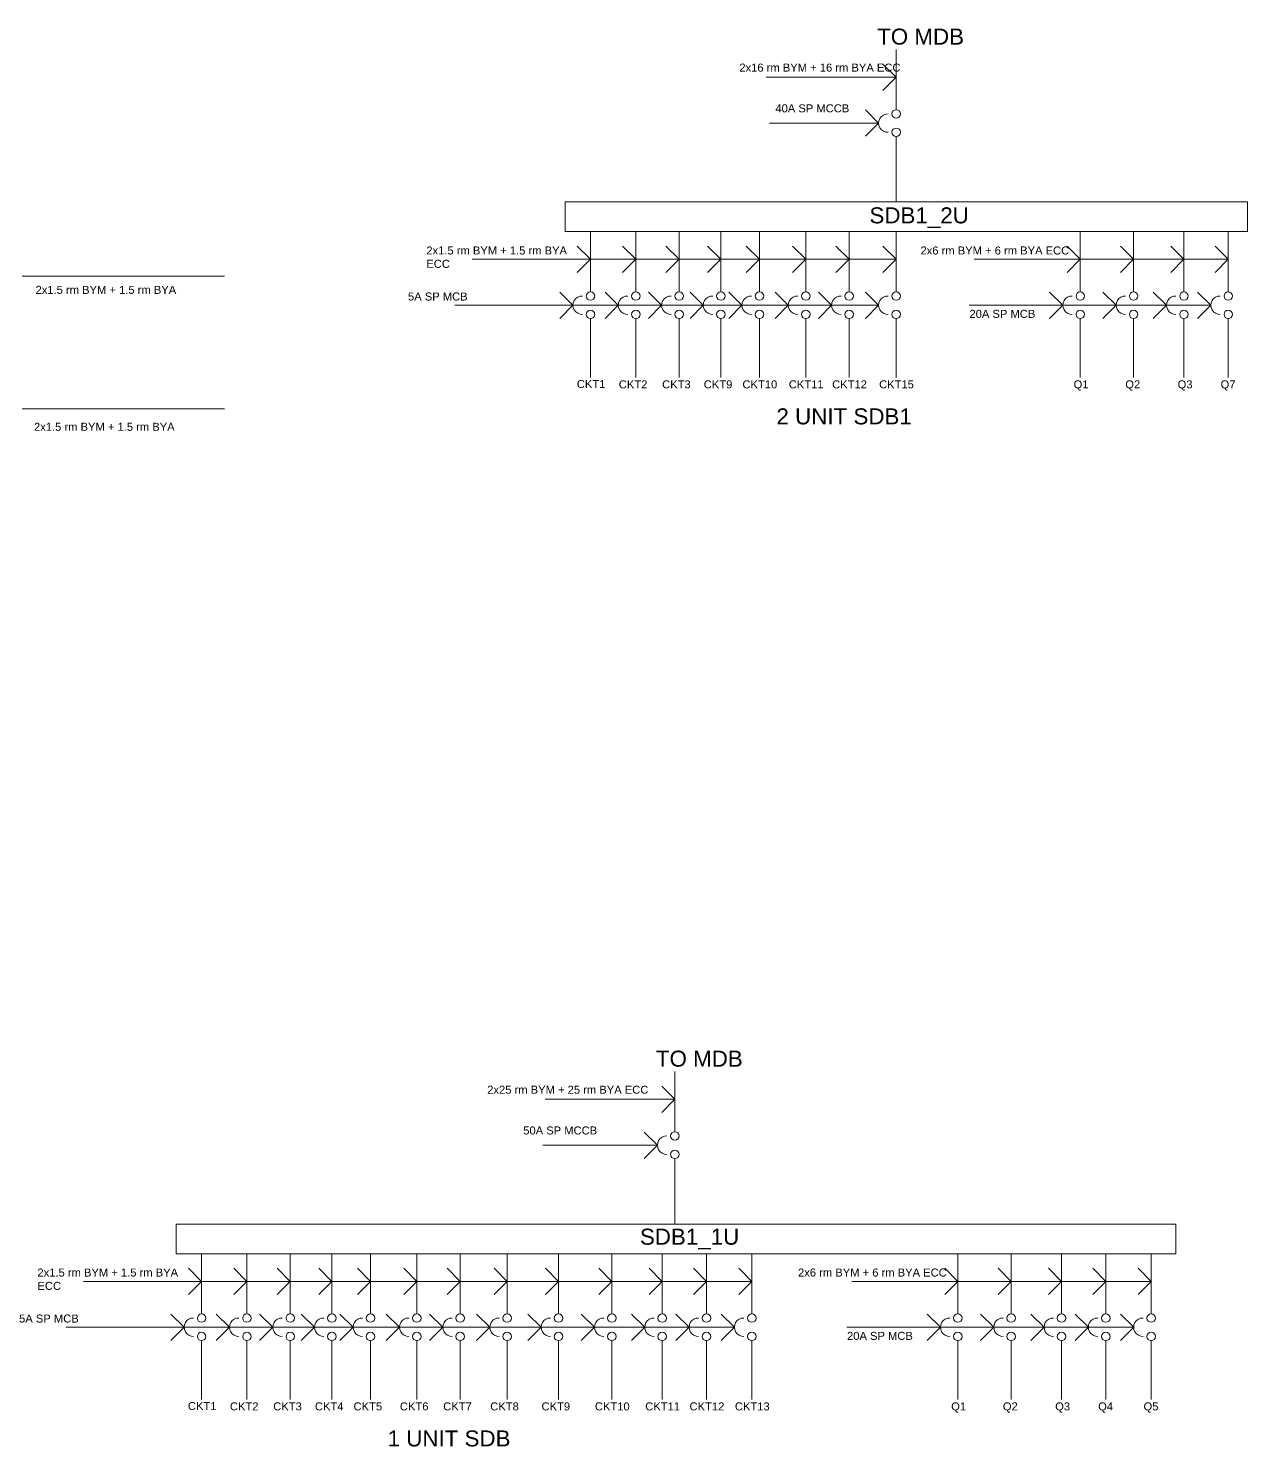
# Model space of a CAD drawing. Header units: inches. Extents: x 1065 to 31087, y 140 to 10961.
# Drawn here: x 5954 to 7783, y 3094 to 5221 of the extents above; entities that cross this region are included whole.
import ezdxf

# ---------------------------------------------------------------- set-up
doc = ezdxf.new("R2010")
doc.units = ezdxf.units.IN
doc.header["$MEASUREMENT"] = 0
doc.layers.add('6.Circuits', color=255, linetype='Continuous', lineweight=15)
doc.styles.add('Text 1', font='arial.ttf', dxfattribs={"height": 6})

msp = doc.modelspace()

# ---------------------------------------------------------------- linework, layer by layer
at = {"layer": '6.Circuits'}
for p, q in [((7255.38803, 5106.19249), (7255.38803, 5189.19249)), ((7255.38803, 5147.69249), (7060.64756, 5147.69249)), ((7255.38803, 5147.69249), (7235.64279, 5167.43772)), ((7255.38803, 5147.69249), (7235.64279, 5127.94725)), ((7255.38803, 5099.05645), (7255.38803, 5106.19249)), ((7229.1285, 5078.94249), (7209.38327, 5098.68772)), ((7229.1285, 5078.94249), (7065.40842, 5078.94249)), ((7229.1285, 5078.94249), (7209.38327, 5059.19725)), ((7255.38803, 5058.82853), (7255.38803, 5053.69249)), ((7255.38803, 5053.69249), (7255.38803, 4960.69249)), ((6796.88803, 4833.19249), (6796.88803, 4916.19249)), ((6864.88803, 4833.19249), (6864.88803, 4916.19249)), ((6929.88803, 4833.19249), (6929.88803, 4916.19249)), ((6992.38803, 4833.19249), (6992.38803, 4916.19249)), ((7050.38803, 4833.19249), (7050.38803, 4916.19249)), ((7119.88803, 4833.19249), (7119.88803, 4916.19249)), ((7184.88803, 4833.19249), (7184.88803, 4916.19249)), ((7255.38803, 4833.19249), (7255.38803, 4916.19249)), ((7531.69162, 4833.19249), (7531.69162, 4916.19249)), ((7531.69162, 4833.19249), (7531.69162, 4916.19249)), ((7611.69162, 4833.19249), (7611.69162, 4916.19249)), ((7611.69162, 4833.19249), (7611.69162, 4916.19249)), ((7687.19162, 4833.19249), (7687.19162, 4916.19249)), ((7687.19162, 4833.19249), (7687.19162, 4916.19249)), ((7753.69162, 4833.19249), (7753.69162, 4916.19249)), ((7753.69162, 4833.19249), (7753.69162, 4916.19249)), ((6796.88803, 4874.69249), (6777.14279, 4894.43772)), ((6864.88803, 4874.69249), (6845.14279, 4894.43772)), ((6929.88803, 4874.69249), (6910.14279, 4894.43772)), ((6992.38803, 4874.69249), (6972.64279, 4894.43772)), ((7050.38803, 4874.69249), (7030.64279, 4894.43772)), ((7119.88803, 4874.69249), (7100.14279, 4894.43772)), ((7184.88803, 4874.69249), (7165.14279, 4894.43772)), ((7255.38803, 4874.69249), (7235.64279, 4894.43772)), ((7531.69162, 4874.69249), (7511.94638, 4894.43772)), ((7531.69162, 4874.69249), (7511.94638, 4894.43772)), ((7611.69162, 4874.69249), (7591.94638, 4894.43772)), ((7611.69162, 4874.69249), (7591.94638, 4894.43772)), ((7687.19162, 4874.69249), (7667.44638, 4894.43772)), ((7687.19162, 4874.69249), (7667.44638, 4894.43772)), ((7753.69162, 4874.69249), (7733.94638, 4894.43772)), ((7753.69162, 4874.69249), (7733.94638, 4894.43772)), ((6796.88803, 4874.69249), (6619.64756, 4874.69249)), ((6796.88803, 4874.69249), (6777.14279, 4854.94725)), ((7255.38803, 4874.69249), (6796.88803, 4874.69249)), ((6864.88803, 4874.69249), (6845.14279, 4854.94725)), ((6929.88803, 4874.69249), (6910.14279, 4854.94725)), ((6992.38803, 4874.69249), (6972.64279, 4854.94725)), ((7050.38803, 4874.69249), (7030.64279, 4854.94725)), ((7119.88803, 4874.69249), (7100.14279, 4854.94725)), ((7184.88803, 4874.69249), (7165.14279, 4854.94725)), ((7255.38803, 4874.69249), (7235.64279, 4854.94725)), ((7753.69162, 4874.69249), (7372.69162, 4874.69249)), ((7531.69162, 4874.69249), (7511.94638, 4854.94725)), ((7531.69162, 4874.69249), (7511.94638, 4854.94725)), ((7611.69162, 4874.69249), (7591.94638, 4854.94725)), ((7611.69162, 4874.69249), (7591.94638, 4854.94725)), ((7687.19162, 4874.69249), (7667.44638, 4854.94725)), ((7687.19162, 4874.69249), (7667.44638, 4854.94725)), ((7753.69162, 4874.69249), (7733.94638, 4854.94725)), ((7753.69162, 4874.69249), (7733.94638, 4854.94725)), ((4752.90199, 4849.31789), (6248.11671, 4849.31789)), ((6796.88803, 4826.05645), (6796.88803, 4833.19249)), ((6864.88803, 4826.05645), (6864.88803, 4833.19249)), ((6929.88803, 4826.05645), (6929.88803, 4833.19249)), ((6992.38803, 4826.05645), (6992.38803, 4833.19249)), ((7050.38803, 4826.05645), (7050.38803, 4833.19249)), ((7119.88803, 4826.05645), (7119.88803, 4833.19249)), ((7184.88803, 4826.05645), (7184.88803, 4833.19249)), ((7255.38803, 4826.05645), (7255.38803, 4833.19249)), ((7531.69162, 4826.05645), (7531.69162, 4833.19249)), ((7531.69162, 4826.05645), (7531.69162, 4833.19249)), ((7611.69162, 4826.05645), (7611.69162, 4833.19249)), ((7611.69162, 4826.05645), (7611.69162, 4833.19249)), ((7687.19162, 4826.05645), (7687.19162, 4833.19249)), ((7687.19162, 4826.05645), (7687.19162, 4833.19249)), ((7753.69162, 4826.05645), (7753.69162, 4833.19249)), ((7753.69162, 4826.05645), (7753.69162, 4833.19249)), ((6770.6285, 4805.94249), (6750.88327, 4825.68772)), ((6838.6285, 4805.94249), (6818.88327, 4825.68772)), ((6903.6285, 4805.94249), (6883.88327, 4825.68772)), ((6966.1285, 4805.94249), (6946.38327, 4825.68772)), ((7024.1285, 4805.94249), (7004.38327, 4825.68772)), ((7093.6285, 4805.94249), (7073.88327, 4825.68772)), ((7158.6285, 4805.94249), (7138.88327, 4825.68772)), ((7229.1285, 4805.94249), (7209.38327, 4825.68772)), ((7505.43209, 4805.94249), (7485.68686, 4825.68772)), ((7585.43209, 4805.94249), (7565.68686, 4825.68772)), ((7660.93209, 4805.94249), (7641.18686, 4825.68772)), ((7727.43209, 4805.94249), (7707.68686, 4825.68772)), ((6770.6285, 4805.94249), (6593.38803, 4805.94249)), ((6770.6285, 4805.94249), (6750.88327, 4786.19725)), ((7229.1285, 4805.94249), (6770.6285, 4805.94249)), ((6796.88803, 4785.82853), (6796.88803, 4780.69249)), ((6838.6285, 4805.94249), (6818.88327, 4786.19725)), ((6864.88803, 4785.82853), (6864.88803, 4780.69249)), ((6903.6285, 4805.94249), (6883.88327, 4786.19725)), ((6929.88803, 4785.82853), (6929.88803, 4780.69249)), ((6966.1285, 4805.94249), (6946.38327, 4786.19725)), ((6992.38803, 4785.82853), (6992.38803, 4780.69249)), ((7024.1285, 4805.94249), (7004.38327, 4786.19725)), ((7050.38803, 4785.82853), (7050.38803, 4780.69249)), ((7093.6285, 4805.94249), (7073.88327, 4786.19725)), ((7119.88803, 4785.82853), (7119.88803, 4780.69249)), ((7158.6285, 4805.94249), (7138.88327, 4786.19725)), ((7184.88803, 4785.82853), (7184.88803, 4780.69249)), ((7229.1285, 4805.94249), (7209.38327, 4786.19725)), ((7255.38803, 4785.82853), (7255.38803, 4780.69249)), ((7727.43209, 4805.94249), (7365.19162, 4805.94249)), ((7505.43209, 4805.94249), (7485.68686, 4786.19725)), ((7531.69162, 4785.82853), (7531.69162, 4780.69249)), ((7531.69162, 4785.82853), (7531.69162, 4780.69249)), ((7585.43209, 4805.94249), (7565.68686, 4786.19725)), ((7611.69162, 4785.82853), (7611.69162, 4780.69249)), ((7611.69162, 4785.82853), (7611.69162, 4780.69249)), ((7660.93209, 4805.94249), (7641.18686, 4786.19725)), ((7687.19162, 4785.82853), (7687.19162, 4780.69249)), ((7687.19162, 4785.82853), (7687.19162, 4780.69249)), ((7727.43209, 4805.94249), (7707.68686, 4786.19725)), ((7753.69162, 4785.82853), (7753.69162, 4780.69249)), ((7753.69162, 4785.82853), (7753.69162, 4780.69249)), ((6796.88803, 4697.69249), (6796.88803, 4780.69249)), ((6864.88803, 4697.69249), (6864.88803, 4780.69249)), ((6929.88803, 4697.69249), (6929.88803, 4780.69249)), ((6992.38803, 4697.69249), (6992.38803, 4780.69249)), ((7050.38803, 4697.69249), (7050.38803, 4780.69249)), ((7119.88803, 4697.69249), (7119.88803, 4780.69249)), ((7184.88803, 4697.69249), (7184.88803, 4780.69249)), ((7255.38803, 4697.69249), (7255.38803, 4780.69249)), ((7531.69162, 4697.69249), (7531.69162, 4780.69249)), ((7531.69162, 4697.69249), (7531.69162, 4780.69249)), ((7611.69162, 4697.69249), (7611.69162, 4780.69249)), ((7611.69162, 4697.69249), (7611.69162, 4780.69249)), ((7687.19162, 4697.69249), (7687.19162, 4780.69249)), ((7687.19162, 4697.69249), (7687.19162, 4780.69249)), ((7753.69162, 4697.69249), (7753.69162, 4780.69249)), ((7753.69162, 4697.69249), (7753.69162, 4780.69249)), ((4703.03754, 4650.31789), (6248.11671, 4650.31789)), ((6923.5, 3573.5), (6923.5, 3656.5)), ((6923.5, 3615), (6903.75476, 3634.74524)), ((6923.5, 3615), (6728.75953, 3615)), ((6923.5, 3615), (6903.75476, 3595.25476)), ((6923.5, 3566.36396), (6923.5, 3573.5)), ((6897.24047, 3546.25), (6877.49524, 3565.99524)), ((6897.24047, 3546.25), (6725.1898, 3546.25)), ((6897.24047, 3546.25), (6877.49524, 3526.50476)), ((6923.5, 3526.13604), (6923.5, 3521)), ((6923.5, 3521), (6923.5, 3428)), ((6213.5, 3300.5), (6213.5, 3383.5)), ((6281.5, 3300.5), (6281.5, 3383.5)), ((6346.5, 3300.5), (6346.5, 3383.5)), ((6409, 3300.5), (6409, 3383.5)), ((6467, 3300.5), (6467, 3383.5)), ((6536.5, 3300.5), (6536.5, 3383.5)), ((6601.5, 3300.5), (6601.5, 3383.5)), ((6672, 3300.5), (6672, 3383.5)), ((6749, 3300.5), (6749, 3383.5)), ((6829, 3300.5), (6829, 3383.5)), ((6904.5, 3300.5), (6904.5, 3383.5)), ((6971, 3300.5), (6971, 3383.5)), ((7039, 3300.5), (7039, 3383.5)), ((7348, 3300.5), (7348, 3383.5)), ((7348, 3300.5), (7348, 3383.5)), ((7428, 3300.5), (7428, 3383.5)), ((7428, 3300.5), (7428, 3383.5)), ((7503.5, 3300.5), (7503.5, 3383.5)), ((7503.5, 3300.5), (7503.5, 3383.5)), ((7570, 3300.5), (7570, 3383.5)), ((7570, 3300.5), (7570, 3383.5)), ((7638, 3300.5), (7638, 3383.5)), ((7638, 3300.5), (7638, 3383.5)), ((6213.5, 3342), (6193.75476, 3361.74524)), ((6281.5, 3342), (6261.75476, 3361.74524)), ((6346.5, 3342), (6326.75476, 3361.74524)), ((6409, 3342), (6389.25476, 3361.74524)), ((6467, 3342), (6447.25476, 3361.74524)), ((6536.5, 3342), (6516.75476, 3361.74524)), ((6601.5, 3342), (6581.75476, 3361.74524)), ((6672, 3342), (6652.25476, 3361.74524)), ((6749, 3342), (6729.25476, 3361.74524)), ((6829, 3342), (6809.25476, 3361.74524)), ((6904.5, 3342), (6884.75476, 3361.74524)), ((6971, 3342), (6951.25476, 3361.74524)), ((7039, 3342), (7019.25476, 3361.74524)), ((7348, 3342), (7328.25476, 3361.74524)), ((7348, 3342), (7328.25476, 3361.74524)), ((7428, 3342), (7408.25476, 3361.74524)), ((7428, 3342), (7408.25476, 3361.74524)), ((7503.5, 3342), (7483.75476, 3361.74524)), ((7503.5, 3342), (7483.75476, 3361.74524)), ((7570, 3342), (7550.25476, 3361.74524)), ((7570, 3342), (7550.25476, 3361.74524)), ((7638, 3342), (7618.25476, 3361.74524)), ((7638, 3342), (7618.25476, 3361.74524)), ((6213.5, 3342), (6036.25953, 3342)), ((6213.5, 3342), (6193.75476, 3322.25476)), ((7039, 3342), (6213.5, 3342)), ((6281.5, 3342), (6261.75476, 3322.25476)), ((6346.5, 3342), (6326.75476, 3322.25476)), ((6409, 3342), (6389.25476, 3322.25476)), ((6467, 3342), (6447.25476, 3322.25476)), ((6536.5, 3342), (6516.75476, 3322.25476)), ((6601.5, 3342), (6581.75476, 3322.25476)), ((6672, 3342), (6652.25476, 3322.25476)), ((6749, 3342), (6729.25476, 3322.25476)), ((6829, 3342), (6809.25476, 3322.25476)), ((6904.5, 3342), (6884.75476, 3322.25476)), ((6971, 3342), (6951.25476, 3322.25476)), ((7039, 3342), (7019.25476, 3322.25476)), ((7638, 3342), (7189, 3342)), ((7348, 3342), (7328.25476, 3322.25476)), ((7348, 3342), (7328.25476, 3322.25476)), ((7428, 3342), (7408.25476, 3322.25476)), ((7428, 3342), (7408.25476, 3322.25476)), ((7503.5, 3342), (7483.75476, 3322.25476)), ((7503.5, 3342), (7483.75476, 3322.25476)), ((7570, 3342), (7550.25476, 3322.25476)), ((7570, 3342), (7550.25476, 3322.25476)), ((7638, 3342), (7618.25476, 3322.25476)), ((7638, 3342), (7618.25476, 3322.25476)), ((6213.5, 3293.36396), (6213.5, 3300.5)), ((6281.5, 3293.36396), (6281.5, 3300.5)), ((6346.5, 3293.36396), (6346.5, 3300.5)), ((6409, 3293.36396), (6409, 3300.5)), ((6467, 3293.36396), (6467, 3300.5)), ((6536.5, 3293.36396), (6536.5, 3300.5)), ((6601.5, 3293.36396), (6601.5, 3300.5)), ((6672, 3293.36396), (6672, 3300.5)), ((6749, 3293.36396), (6749, 3300.5)), ((6829, 3293.36396), (6829, 3300.5)), ((6904.5, 3293.36396), (6904.5, 3300.5)), ((6971, 3293.36396), (6971, 3300.5)), ((7039, 3293.36396), (7039, 3300.5)), ((7348, 3293.36396), (7348, 3300.5)), ((7348, 3293.36396), (7348, 3300.5)), ((7428, 3293.36396), (7428, 3300.5)), ((7428, 3293.36396), (7428, 3300.5)), ((7503.5, 3293.36396), (7503.5, 3300.5)), ((7503.5, 3293.36396), (7503.5, 3300.5)), ((7570, 3293.36396), (7570, 3300.5)), ((7570, 3293.36396), (7570, 3300.5)), ((7638, 3293.36396), (7638, 3300.5)), ((7638, 3293.36396), (7638, 3300.5)), ((6187.24047, 3273.25), (6167.49524, 3292.99524)), ((6255.24047, 3273.25), (6235.49524, 3292.99524)), ((6320.24047, 3273.25), (6300.49524, 3292.99524)), ((6382.74047, 3273.25), (6362.99524, 3292.99524)), ((6440.74047, 3273.25), (6420.99524, 3292.99524)), ((6510.24047, 3273.25), (6490.49524, 3292.99524)), ((6575.24047, 3273.25), (6555.49524, 3292.99524)), ((6645.74047, 3273.25), (6625.99524, 3292.99524)), ((6722.74047, 3273.25), (6702.99524, 3292.99524)), ((6802.74047, 3273.25), (6782.99524, 3292.99524)), ((6878.24047, 3273.25), (6858.49524, 3292.99524)), ((6944.74047, 3273.25), (6924.99524, 3292.99524)), ((7012.74047, 3273.25), (6992.99524, 3292.99524)), ((7321.74047, 3273.25), (7301.99524, 3292.99524)), ((7401.74047, 3273.25), (7381.99524, 3292.99524)), ((7477.24047, 3273.25), (7457.49524, 3292.99524)), ((7543.74047, 3273.25), (7523.99524, 3292.99524)), ((7611.74047, 3273.25), (7591.99524, 3292.99524)), ((6187.24047, 3273.25), (6010, 3273.25)), ((6187.24047, 3273.25), (6167.49524, 3253.50476)), ((7012.74047, 3273.25), (6187.24047, 3273.25)), ((6255.24047, 3273.25), (6235.49524, 3253.50476)), ((6320.24047, 3273.25), (6300.49524, 3253.50476)), ((6382.74047, 3273.25), (6362.99524, 3253.50476)), ((6440.74047, 3273.25), (6420.99524, 3253.50476)), ((6510.24047, 3273.25), (6490.49524, 3253.50476)), ((6575.24047, 3273.25), (6555.49524, 3253.50476)), ((6645.74047, 3273.25), (6625.99524, 3253.50476)), ((6722.74047, 3273.25), (6702.99524, 3253.50476)), ((6802.74047, 3273.25), (6782.99524, 3253.50476)), ((6878.24047, 3273.25), (6858.49524, 3253.50476)), ((6944.74047, 3273.25), (6924.99524, 3253.50476)), ((7012.74047, 3273.25), (6992.99524, 3253.50476)), ((7611.74047, 3273.25), (7181.5, 3273.25)), ((7321.74047, 3273.25), (7301.99524, 3253.50476)), ((7401.74047, 3273.25), (7381.99524, 3253.50476)), ((7477.24047, 3273.25), (7457.49524, 3253.50476)), ((7543.74047, 3273.25), (7523.99524, 3253.50476)), ((7611.74047, 3273.25), (7591.99524, 3253.50476)), ((6213.5, 3253.13604), (6213.5, 3248)), ((6213.5, 3165), (6213.5, 3248)), ((6281.5, 3253.13604), (6281.5, 3248)), ((6281.5, 3165), (6281.5, 3248)), ((6346.5, 3253.13604), (6346.5, 3248)), ((6346.5, 3165), (6346.5, 3248)), ((6409, 3253.13604), (6409, 3248)), ((6409, 3165), (6409, 3248)), ((6467, 3253.13604), (6467, 3248)), ((6467, 3165), (6467, 3248)), ((6536.5, 3253.13604), (6536.5, 3248)), ((6536.5, 3165), (6536.5, 3248)), ((6601.5, 3253.13604), (6601.5, 3248)), ((6601.5, 3165), (6601.5, 3248)), ((6672, 3253.13604), (6672, 3248)), ((6672, 3165), (6672, 3248)), ((6749, 3253.13604), (6749, 3248)), ((6749, 3165), (6749, 3248)), ((6829, 3253.13604), (6829, 3248)), ((6829, 3165), (6829, 3248)), ((6904.5, 3253.13604), (6904.5, 3248)), ((6904.5, 3165), (6904.5, 3248)), ((6971, 3253.13604), (6971, 3248)), ((6971, 3165), (6971, 3248)), ((7039, 3253.13604), (7039, 3248)), ((7039, 3165), (7039, 3248)), ((7348, 3253.13604), (7348, 3248)), ((7348, 3253.13604), (7348, 3248)), ((7348, 3165), (7348, 3248)), ((7348, 3165), (7348, 3248)), ((7428, 3253.13604), (7428, 3248)), ((7428, 3253.13604), (7428, 3248)), ((7428, 3165), (7428, 3248)), ((7428, 3165), (7428, 3248)), ((7503.5, 3253.13604), (7503.5, 3248)), ((7503.5, 3253.13604), (7503.5, 3248)), ((7503.5, 3165), (7503.5, 3248)), ((7503.5, 3165), (7503.5, 3248)), ((7570, 3253.13604), (7570, 3248)), ((7570, 3253.13604), (7570, 3248)), ((7570, 3165), (7570, 3248)), ((7570, 3165), (7570, 3248)), ((7638, 3253.13604), (7638, 3248)), ((7638, 3253.13604), (7638, 3248)), ((7638, 3165), (7638, 3248)), ((7638, 3165), (7638, 3248))]:
    msp.add_line(p, q, dxfattribs=at)
for points in [[(6758.88803, 4960.69249), (7782.70719, 4960.69249), (7782.70719, 4916.19249), (6758.88803, 4916.19249)], [(6175.5, 3428), (7675, 3428), (7675, 3383.5), (6175.5, 3383.5)]]:
    msp.add_lwpolyline(points, close=True, dxfattribs=at)
for centre in [(7255.38803, 5092.69249), (7255.38803, 5065.19249), (6796.88803, 4819.69249), (6864.88803, 4819.69249), (6929.88803, 4819.69249), (6992.38803, 4819.69249), (7050.38803, 4819.69249), (7119.88803, 4819.69249), (7184.88803, 4819.69249), (7255.38803, 4819.69249), (7531.69162, 4819.69249), (7531.69162, 4819.69249), (7611.69162, 4819.69249), (7611.69162, 4819.69249), (7687.19162, 4819.69249), (7687.19162, 4819.69249), (7753.69162, 4819.69249), (7753.69162, 4819.69249), (6796.88803, 4792.19249), (6864.88803, 4792.19249), (6929.88803, 4792.19249), (6992.38803, 4792.19249), (7050.38803, 4792.19249), (7119.88803, 4792.19249), (7184.88803, 4792.19249), (7255.38803, 4792.19249), (7531.69162, 4792.19249), (7531.69162, 4792.19249), (7611.69162, 4792.19249), (7611.69162, 4792.19249), (7687.19162, 4792.19249), (7687.19162, 4792.19249), (7753.69162, 4792.19249), (7753.69162, 4792.19249), (6923.5, 3560), (6923.5, 3532.5), (6213.5, 3287), (6281.5, 3287), (6346.5, 3287), (6409, 3287), (6467, 3287), (6536.5, 3287), (6601.5, 3287), (6672, 3287), (6749, 3287), (6829, 3287), (6904.5, 3287), (6971, 3287), (7039, 3287), (7348, 3287), (7348, 3287), (7428, 3287), (7428, 3287), (7503.5, 3287), (7503.5, 3287), (7570, 3287), (7570, 3287), (7638, 3287), (7638, 3287), (6213.5, 3259.5), (6281.5, 3259.5), (6346.5, 3259.5), (6409, 3259.5), (6467, 3259.5), (6536.5, 3259.5), (6601.5, 3259.5), (6672, 3259.5), (6749, 3259.5), (6829, 3259.5), (6904.5, 3259.5), (6971, 3259.5), (7039, 3259.5), (7348, 3259.5), (7348, 3259.5), (7428, 3259.5), (7428, 3259.5), (7503.5, 3259.5), (7503.5, 3259.5), (7570, 3259.5), (7570, 3259.5), (7638, 3259.5), (7638, 3259.5)]:
    msp.add_circle(centre, 6.36396, dxfattribs=at)
for centre in [(7242.88803, 5078.94249), (6784.38803, 4805.94249), (6852.38803, 4805.94249), (6917.38803, 4805.94249), (6979.88803, 4805.94249), (7037.88803, 4805.94249), (7107.38803, 4805.94249), (7172.38803, 4805.94249), (7242.88803, 4805.94249), (7519.19162, 4805.94249), (7519.19162, 4805.94249), (7599.19162, 4805.94249), (7599.19162, 4805.94249), (7674.69162, 4805.94249), (7674.69162, 4805.94249), (7741.19162, 4805.94249), (7741.19162, 4805.94249), (6911, 3546.25), (6201, 3273.25), (6269, 3273.25), (6334, 3273.25), (6396.5, 3273.25), (6454.5, 3273.25), (6524, 3273.25), (6589, 3273.25), (6659.5, 3273.25), (6736.5, 3273.25), (6816.5, 3273.25), (6892, 3273.25), (6958.5, 3273.25), (7026.5, 3273.25), (7335.5, 3273.25), (7335.5, 3273.25), (7415.5, 3273.25), (7415.5, 3273.25), (7491, 3273.25), (7491, 3273.25), (7557.5, 3273.25), (7557.5, 3273.25), (7625.5, 3273.25), (7625.5, 3273.25)]:
    msp.add_arc(centre, 13.75953, 87.86789506, 272.13210494, dxfattribs=at)

# ---------------------------------------------------------------- texts
at = {"layer": '6.Circuits', "attachment_point": 1, "style": 'Text 1'}
for s, width, heights, insert, char_height in [('TO {\\fArial Baltic|b0|i0|c186|p34;MDB}', 138.4182699, [68.84739], (7226.88803, 5220.69249), 24), ('{\\fArial Baltic|b0|i0|c186|p34;2x16 rm BYM + 16 rm BYA} ECC', 234.9454297, [37.98024], (7020.21145, 5168.21067), 12), ('4{\\fArial Baltic|b0|i0|c186|p34;0A SP MCCB}', 234.9454297, [37.98024], (7074.25393, 5107.11689), 12), ('{\\fArial Baltic|b0|i0|c186|p34;SDB1}_2U', 14.5, [0], (7215.37346, 4952.63568), 24), ('{\\fArial Baltic|b0|i0|c186|p34;2x1.5 rm BYM + 1.5 rm BYA} ECC', 234.9454297, [37.98024], (6550.63803, 4893.94249), 12), ('{\\fArial Baltic|b0|i0|c186|p34;2x6 rm BYM + 6 rm BYA} ECC', 234.9454297, [37.98024], (7291.94162, 4893.94249), 12), ('2x1.5 rm BYM + 1.5 rm BYA', 234.9454297, [37.98024], (5964.43266, 4834.93195), 12), ('5A SP MCB', 234.9454297, [37.98024], (6523.13803, 4824.94249), 12), ('2{\\fArial Baltic|b0|i0|c186|p34;0A SP MCB}', 234.9454297, [37.98024], (7365.43686, 4798.94249), 12), ('{\\fArial Baltic|b0|i0|c186|p34;CKT1}', 14.5, [0], (6776.38803, 4693.69249), 12), ('{\\fArial Baltic|b0|i0|c186|p34;CKT}2', 14.5, [0], (6839.38803, 4693.19249), 12), ('{\\fArial Baltic|b0|i0|c186|p34;CKT}3', 14.5, [0], (6904.38803, 4693.19249), 12), ('{\\fArial Baltic|b0|i0|c186|p34;CKT}9', 14.5, [0], (6966.88803, 4693.19249), 12), ('{\\fArial Baltic|b0|i0|c186|p34;CKT}10', 24.6161083, [11.68736], (7024.88803, 4693.19249), 12), ('{\\fArial Baltic|b0|i0|c186|p34;CKT}11', 21.0029823, [10.96531], (7094.38803, 4693.19249), 12), ('{\\fArial Baltic|b0|i0|c186|p34;CKT}12', 21.2917635, [12.40928], (7159.38803, 4693.19249), 12), ('{\\fArial Baltic|b0|i0|c186|p34;CKT}15', 14.5, [0], (7229.88803, 4693.19249), 12), ('Q1', 14.5, [0], (7521.69162, 4693.19249), 12), ('{\\fArial Baltic|b0|i0|c186|p34;Q}2', 14.5, [0], (7599.19162, 4693.19249), 12), ('{\\fArial Baltic|b0|i0|c186|p34;Q}3', 14.5, [0], (7677.69162, 4693.19249), 12), ('{\\fArial Baltic|b0|i0|c186|p34;Q}7', 14.5, [0], (7742.19162, 4693.19249), 12), ('2{\\fArial Baltic|b0|i0|c186|p34; UNIT SDB}1', 331.0446353, [56.99717], (7075.88803, 4651.19249), 24), ('2x1.5 rm BYM + 1.5 rm BYA', 234.9454297, [37.98024], (5962.08979, 4629.51509), 12), ('TO {\\fArial Baltic|b0|i0|c186|p34;MDB}', 138.4182699, [68.84739], (6895, 3688), 24), ('{\\fArial Baltic|b0|i0|c186|p34;2x}2{\\fArial Baltic|b0|i0|c186|p34;5 rm BYM + }2{\\fArial Baltic|b0|i0|c186|p34;5 rm BYA} ECC', 234.9454297, [37.98024], (6642.0008, 3635.40467), 12), ('5{\\fArial Baltic|b0|i0|c186|p34;0A SP MCCB}', 234.9454297, [37.98024], (6696.04329, 3574.3109), 12), ('{\\fArial Baltic|b0|i0|c186|p34;SDB1}_1U', 14.5, [0], (6871, 3421), 24), ('{\\fArial Baltic|b0|i0|c186|p34;2x1.5 rm BYM + 1.5 rm BYA} ECC', 234.9454297, [37.98024], (5967.25, 3361.25), 12), ('{\\fArial Baltic|b0|i0|c186|p34;2x6 rm BYM + 6 rm BYA} ECC', 234.9454297, [37.98024], (7108.25, 3361.25), 12), ('5A SP MCB', 234.9454297, [37.98024], (5939.75, 3292.25), 12), ('2{\\fArial Baltic|b0|i0|c186|p34;0A SP MCB}', 234.9454297, [37.98024], (7181.74524, 3266.25), 12), ('{\\fArial Baltic|b0|i0|c186|p34;CKT1}', 14.5, [0], (6193, 3161), 12), ('{\\fArial Baltic|b0|i0|c186|p34;CKT}2', 14.5, [0], (6256, 3160.5), 12), ('{\\fArial Baltic|b0|i0|c186|p34;CKT}3', 14.5, [0], (6321, 3160.5), 12), ('{\\fArial Baltic|b0|i0|c186|p34;CKT}4', 14.5, [0], (6383.5, 3160.5), 12), ('{\\fArial Baltic|b0|i0|c186|p34;CKT}5', 14.5, [0], (6441.5, 3160.5), 12), ('{\\fArial Baltic|b0|i0|c186|p34;CKT}6', 14.5, [0], (6511, 3160.5), 12), ('{\\fArial Baltic|b0|i0|c186|p34;CKT}7', 21.2917635, [12.40928], (6576, 3160.5), 12), ('{\\fArial Baltic|b0|i0|c186|p34;CKT}8', 14.5, [0], (6646.5, 3160.5), 12), ('{\\fArial Baltic|b0|i0|c186|p34;CKT}9', 14.5, [0], (6723.5, 3160.5), 12), ('{\\fArial Baltic|b0|i0|c186|p34;CKT}10', 14.5, [0], (6803.5, 3160.5), 12), ('{\\fArial Baltic|b0|i0|c186|p34;CKT}11', 14.5, [0], (6879, 3160.5), 12), ('{\\fArial Baltic|b0|i0|c186|p34;CKT}12', 14.5, [0], (6945.5, 3160.5), 12), ('{\\fArial Baltic|b0|i0|c186|p34;CKT}13', 14.5, [0], (7013.5, 3160.5), 12), ('Q1', 14.5, [0], (7338, 3160.5), 12), ('{\\fArial Baltic|b0|i0|c186|p34;Q}2', 14.5, [0], (7415.5, 3160.5), 12), ('{\\fArial Baltic|b0|i0|c186|p34;Q}3', 14.5, [0], (7494, 3160.5), 12), ('{\\fArial Baltic|b0|i0|c186|p34;Q}4', 14.5, [0], (7558.5, 3160.5), 12), ('{\\fArial Baltic|b0|i0|c186|p34;Q}5', 14.5, [0], (7626.5, 3160.5), 12), ('1 UNIT{\\fArial Baltic|b0|i0|c186|p34; SDB}', 331.0446353, [56.99717], (6492.5, 3118.5), 24)]:
    msp.add_mtext_dynamic_manual_height_columns(s, width=width, gutter_width=30, heights=heights, dxfattribs=dict(at, insert=insert, char_height=char_height))

doc.saveas('drawing.dxf')
